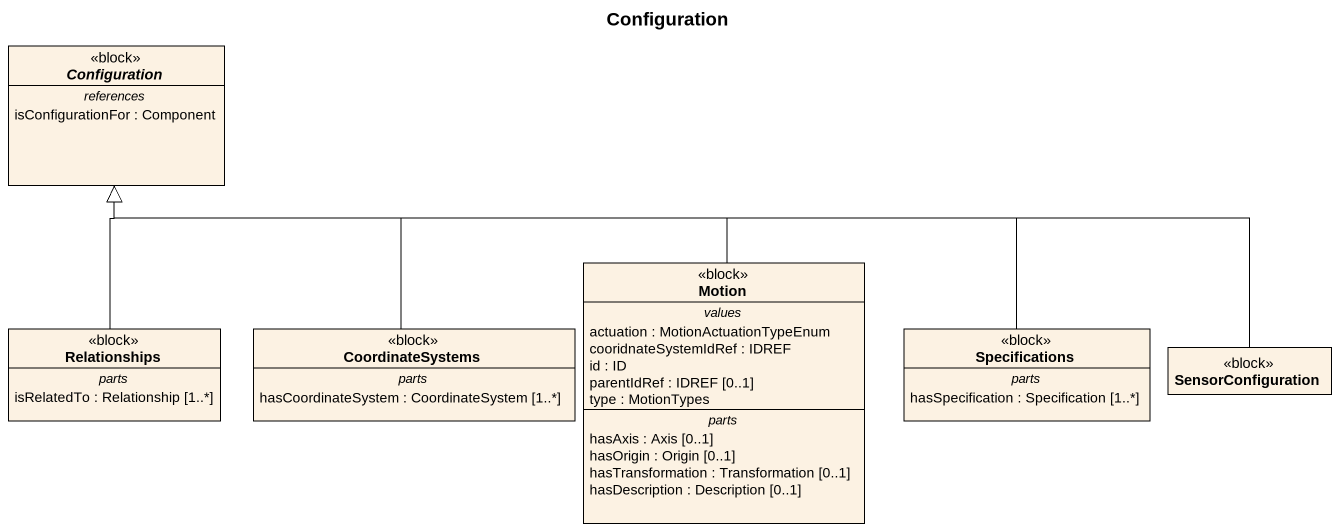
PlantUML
@startuml
title Configuration
hide circle
hide empty members
abstract class Configuration <<block>> {
  -- references --
  isConfigurationFor : Component
}
class Motion <<block>> {
  -- values --
  actuation : MotionActuationTypeEnum
  cooridnateSystemIdRef : IDREF
  id : ID
  parentIdRef : IDREF [0..1]
  type : MotionTypes
  -- parts --
  hasAxis : Axis [0..1]
  hasOrigin : Origin [0..1]
  hasTransformation : Transformation [0..1]
  hasDescription : Description [0..1]
}
class Relationships <<block>> {
  -- parts --
  isRelatedTo : Relationship [1..*]
}
class CoordinateSystems <<block>> {
  -- parts --
  hasCoordinateSystem : CoordinateSystem [1..*]
}
class Specifications <<block>> {
  -- parts --
  hasSpecification : Specification [1..*]
}
class SensorConfiguration <<block>>
Motion -left-|> Configuration
Relationships -up-|> Configuration
CoordinateSystems -up-|> Configuration
Specifications -left-|> Configuration
SensorConfiguration -left-|> Configuration
@enduml
